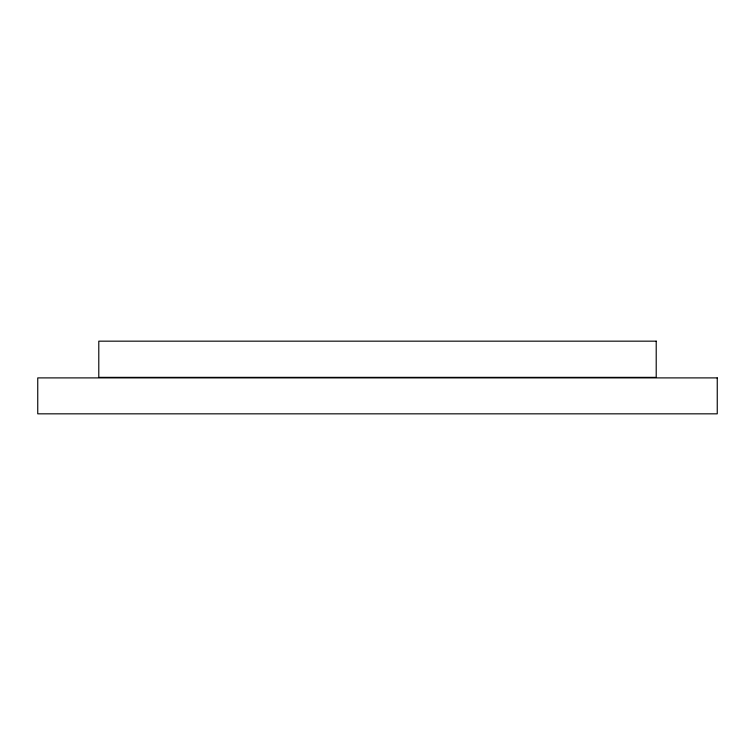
<?xml version="1.0" encoding="UTF-8"?>
<svg xmlns="http://www.w3.org/2000/svg" width="755" height="755" viewBox="0 0 755 755"><rect width="100%" height="100%" fill="white"/><g stroke="black" fill="none" stroke-linecap="round" stroke-linejoin="round"><path stroke-width="1.13" d="M656.208 341.166L98.792 341.166L98.792 377.358L656.208 377.358L656.208 341.166M717.25 377.896L37.75 377.896L37.75 413.834L717.25 413.834L717.25 377.896"/></g></svg>
